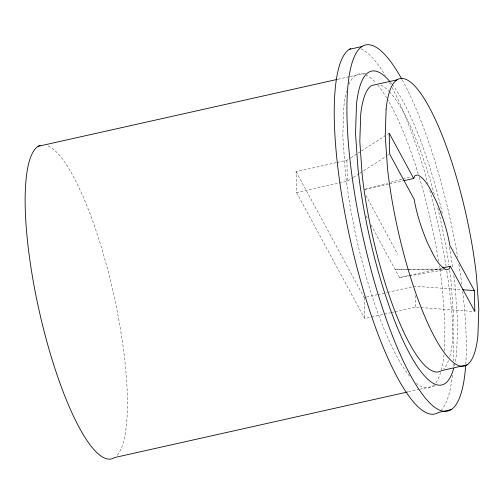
<?xml version="1.0" encoding="UTF-8"?>
<svg xmlns="http://www.w3.org/2000/svg" width="504" height="504" viewBox="0 0 504 504"><rect width="100%" height="100%" fill="white"/><g stroke="black" fill="none" stroke-linecap="round" stroke-linejoin="round"><path stroke-width="0.38" stroke-dasharray="2.52 1.89" d="M444.137 350.828L444.982 325.357L442.468 289.636A160.814 38.14 77.4 0 0 439.299 265.772M337.031 162.49L346.891 160.285L350.198 158.162M350.86 157.739L357.468 153.506M358.13 153.077L360.776 151.383M361.431 150.961L389.195 133.169M336.275 162.66L296.075 171.656L296.572 192.585L347.388 181.213L352.68 177.824M353.336 177.402L359.289 173.59M359.951 173.162L387.053 155.793M387.715 155.371L389.031 154.52M365.148 189.246L387.765 183.103M390.783 182.278L402.091 179.21M402.847 179.002L411.144 176.746M338.02 79.229L349.53 76.652M350.299 76.482L366.131 72.941M364.405 189.523L388.672 184.092M389.435 183.922L403.087 180.867M371.057 224.992L399.502 277.597L408.605 275.562M409.361 275.392L441.221 268.267M296.075 171.656L364.178 297.618L377.074 294.733M377.83 294.563L386.933 292.522M387.696 292.358L415 286.247L461.059 289.642M296.572 192.585L364.675 318.547L370.749 317.192M371.505 317.022L383.639 314.307M384.401 314.137L390.468 312.776M391.224 312.606L394.26 311.926M395.016 311.762L415.498 307.175L474.05 311.491M408.347 391.816L419.089 389.409M419.857 389.239L436.615 385.491M399.502 277.597L408.807 275.984M409.582 275.852L444.465 269.798M408.41 269.344L395.098 269.457L406.892 269.539M409.191 269.338L442.852 269.048M407.679 269.546L443.841 269.804M365.923 195.483L397.675 254.199M366.08 215.781L367.788 218.938M415.22 295.546L415.498 307.175M364.178 297.618L364.675 318.547M346.891 160.285L347.388 181.213M390.499 82.284A160.814 38.14 77.4 0 1 391.721 83.803M392.137 84.338A160.814 38.14 77.4 0 1 442.764 215.082M449.348 247.067A160.814 38.14 77.4 0 1 452.825 268.443M453.795 275.442A160.814 38.14 77.4 0 1 455.169 286.795L457.682 322.516L456.719 351.805A160.814 38.14 77.4 0 1 455.093 362.628M454.936 363.384A160.814 38.14 77.4 0 1 454.098 366.988M380.841 85.157A147.3 34.934 77.4 0 1 388.836 91.161M389.435 91.785A147.3 34.934 77.4 0 1 434.385 194.809M437.756 207.887A147.3 34.934 77.4 0 1 448.951 265.136M449.707 270.56A147.3 34.934 77.4 0 1 451.086 281.856L453.392 314.578L452.504 341.397A147.3 34.934 77.4 0 1 449.53 357.386M448.491 360.499A147.3 34.934 77.4 0 1 443.577 368.959M48.151 145.958A160.814 38.14 77.4 0 1 113.942 295.634A160.814 38.14 77.4 0 1 116.525 455.918M434.139 384.854A160.814 38.14 77.4 0 1 416.493 383.311M409.594 376.154A160.814 38.14 77.4 0 1 345.334 172.141L342.821 136.414L343.785 107.132A160.814 38.14 77.4 0 1 346.588 91.262M348.894 84.464A160.814 38.14 77.4 0 1 364.083 74.252M365.772 74.888A160.814 38.14 77.4 0 1 376.003 83.047M377.792 85.126A160.814 38.14 77.4 0 1 386.625 97.795M387.053 98.507A160.814 38.14 77.4 0 1 418.188 173.641M419.29 177.263A160.814 38.14 77.4 0 1 438.675 261.809M444.011 354.646A160.814 38.14 77.4 0 1 441.391 369.829M440.647 372.481A160.814 38.14 77.4 0 1 434.624 384.35M361.084 48.888A187.614 44.491 77.4 0 1 385.245 75.342M389.554 82.795A187.614 44.491 77.4 0 1 390.417 84.37M392.062 87.469A187.614 44.491 77.4 0 1 427.946 183.651M429.824 190.556A187.614 44.491 77.4 0 1 446.053 266.459M446.796 271.171A187.614 44.491 77.4 0 1 453.38 360.845M453.247 363.901A187.614 44.491 77.4 0 1 453.071 366.874M452.365 375.272A187.614 44.491 77.4 0 1 441.466 409.865M402.261 79.953A187.614 44.491 77.4 0 1 457.714 257.317M458.886 264.398A187.614 44.491 77.4 0 1 461.922 285.365M462.672 291.4A187.614 44.491 77.4 0 1 465.778 364.033"/><path stroke-width="0.76" d="M403.843 180.697L413.702 178.492L414.912 175.726L417.829 174.901C427.512 180.388 431.323 191.948 436.294 201.279C442.279 215.428 447.231 230.12 449.826 245.297L474.333 290.619L474.831 311.554L450.324 266.225L442.739 267.926M450.324 266.225L449.114 268.991L446.197 269.816C436.514 264.329 432.703 252.769 427.732 243.438C421.747 229.288 416.795 214.603 414.2 199.42L389.693 154.098L389.195 133.169L413.702 178.492M349.297 49.348L361.998 46.507M38.052 146.349L337.258 79.399M396.995 79.834L371.587 85.516A147.3 34.934 77.4 0 0 360.7 114.692L359.818 141.511L362.118 174.233A147.3 34.934 77.4 0 0 441.624 370.572L467.032 364.883M407.579 391.986L114.509 457.563A160.814 38.14 77.4 0 1 41.139 319.271A160.814 38.14 77.4 0 1 40.163 145.31M451.206 409.588L438.499 412.429A187.614 44.491 77.4 0 1 353.455 253.411A187.614 44.491 77.4 0 1 350.696 48.567M462.622 289.756L474.333 290.619M453.732 368.342A160.814 38.14 77.4 0 1 404.561 343.753A160.814 38.14 77.4 0 1 358.035 169.3L355.522 133.573L356.492 104.284A160.814 38.14 77.4 0 1 389.901 81.572M465.627 366.206A187.614 44.491 77.4 0 1 402.224 358.81A187.614 44.491 77.4 0 1 346.909 109.929A187.614 44.491 77.4 0 1 401.833 79.172M386.114 109.003L385.226 135.828L387.526 168.55A147.3 34.934 77.4 0 0 434.75 337.39A147.3 34.934 77.4 0 0 477.912 335.714L478.8 308.889L476.501 276.167A147.3 34.934 77.4 0 0 429.276 107.327A147.3 34.934 77.4 0 0 386.114 109.003"/></g></svg>
